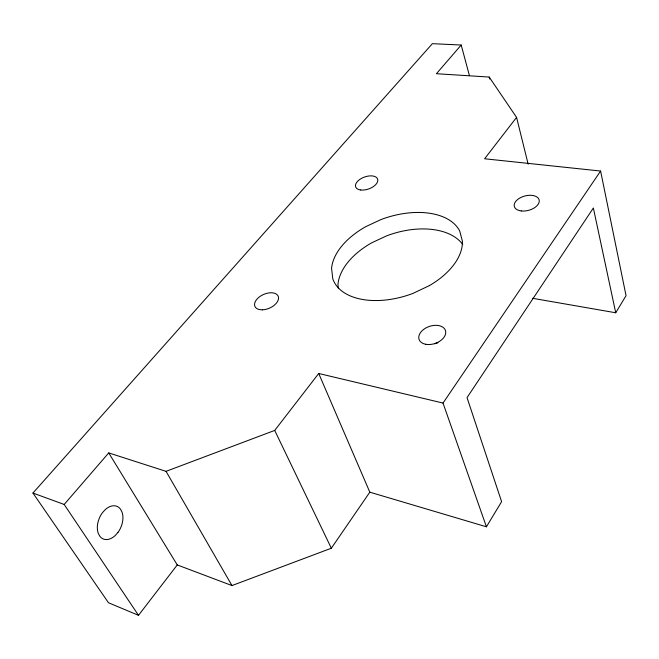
<?xml version="1.0" encoding="UTF-8"?>
<svg xmlns="http://www.w3.org/2000/svg" width="659" height="659" viewBox="0 0 659 659"><rect width="100%" height="100%" fill="white"/><g stroke="black" fill="none" stroke-linecap="round" stroke-linejoin="round"><path stroke-width="0.99" d="M469.43 75.653L461.201 45.034L432.37 43.675L32.95 493.047L64.187 504.464L108.735 452.906L166.043 471.342L274.712 430.426L318.717 373.48L369.823 492.174L486.424 526.796L501.606 501.664L467.033 397.616L593.364 207.997L615.728 312.761L532.686 298.313M615.728 312.761L626.05 295.677L600.604 171.043L484.604 158.77L516.574 117.393L489.192 77.054L436.415 73.717L461.201 45.034M486.424 526.796L443.021 403.069L600.604 171.043M108.735 452.906L177.263 564.928L231.968 585.571L331.329 548.23L369.823 492.174M32.95 493.047L108.48 602.754L138.505 615.325L177.263 564.928M318.717 373.48L443.021 403.069M64.187 504.464L138.505 615.325M166.043 471.342L231.968 585.571M274.712 430.426L331.329 548.23M489.192 77.054L489.703 79.031M516.574 117.393L528.156 164.165M338.438 288.626L337.952 284.581A67.193 40.479 -19.2 0 1 371.594 242.866L386.701 235.815A67.193 40.479 -19.2 0 1 462.75 244.497M434.545 343.784A13.757 9.045 -18.6 0 1 437.963 342.82M117.961 532.431L115.094 535.652A17.694 11.705 -66.9 0 1 100.011 536.492L98.306 533.469A17.694 11.705 -66.9 0 1 102.442 512.702L105.374 509.481A17.694 11.705 -66.9 0 1 120.383 509.02L122.014 512.043A17.694 11.705 -66.9 0 1 117.961 532.431M429.363 285.627L412.814 293.461A67.926 40.166 -19.3 0 1 332.795 278.839L331.568 268.337A67.926 40.166 -19.3 0 1 365.753 226.655L381.026 219.546A67.926 40.166 -19.3 0 1 459.71 230.979L462.396 241.194A67.926 40.166 -19.3 0 1 429.363 285.627M521.244 210.938A12.826 7.414 -14.9 0 0 539.235 200.468A12.826 7.414 -14.9 0 0 519.679 198.112A12.826 7.414 -14.9 0 0 521.244 210.938M360.77 190.006A11.664 6.318 -19.6 0 0 377.821 180.459A11.664 6.318 -19.6 0 0 361.321 178.474A11.664 6.318 -19.6 0 0 360.77 190.006M262.381 309.821A12.702 7.455 -23.8 0 0 278.386 296.772A12.702 7.455 -23.8 0 0 258.88 297.3A12.702 7.455 -23.8 0 0 262.381 309.821M425.673 344.27A13.921 8.987 -18.7 0 0 445.748 332.26A13.921 8.987 -18.7 0 0 425.335 328.273A13.921 8.987 -18.7 0 0 425.673 344.27"/></g></svg>
